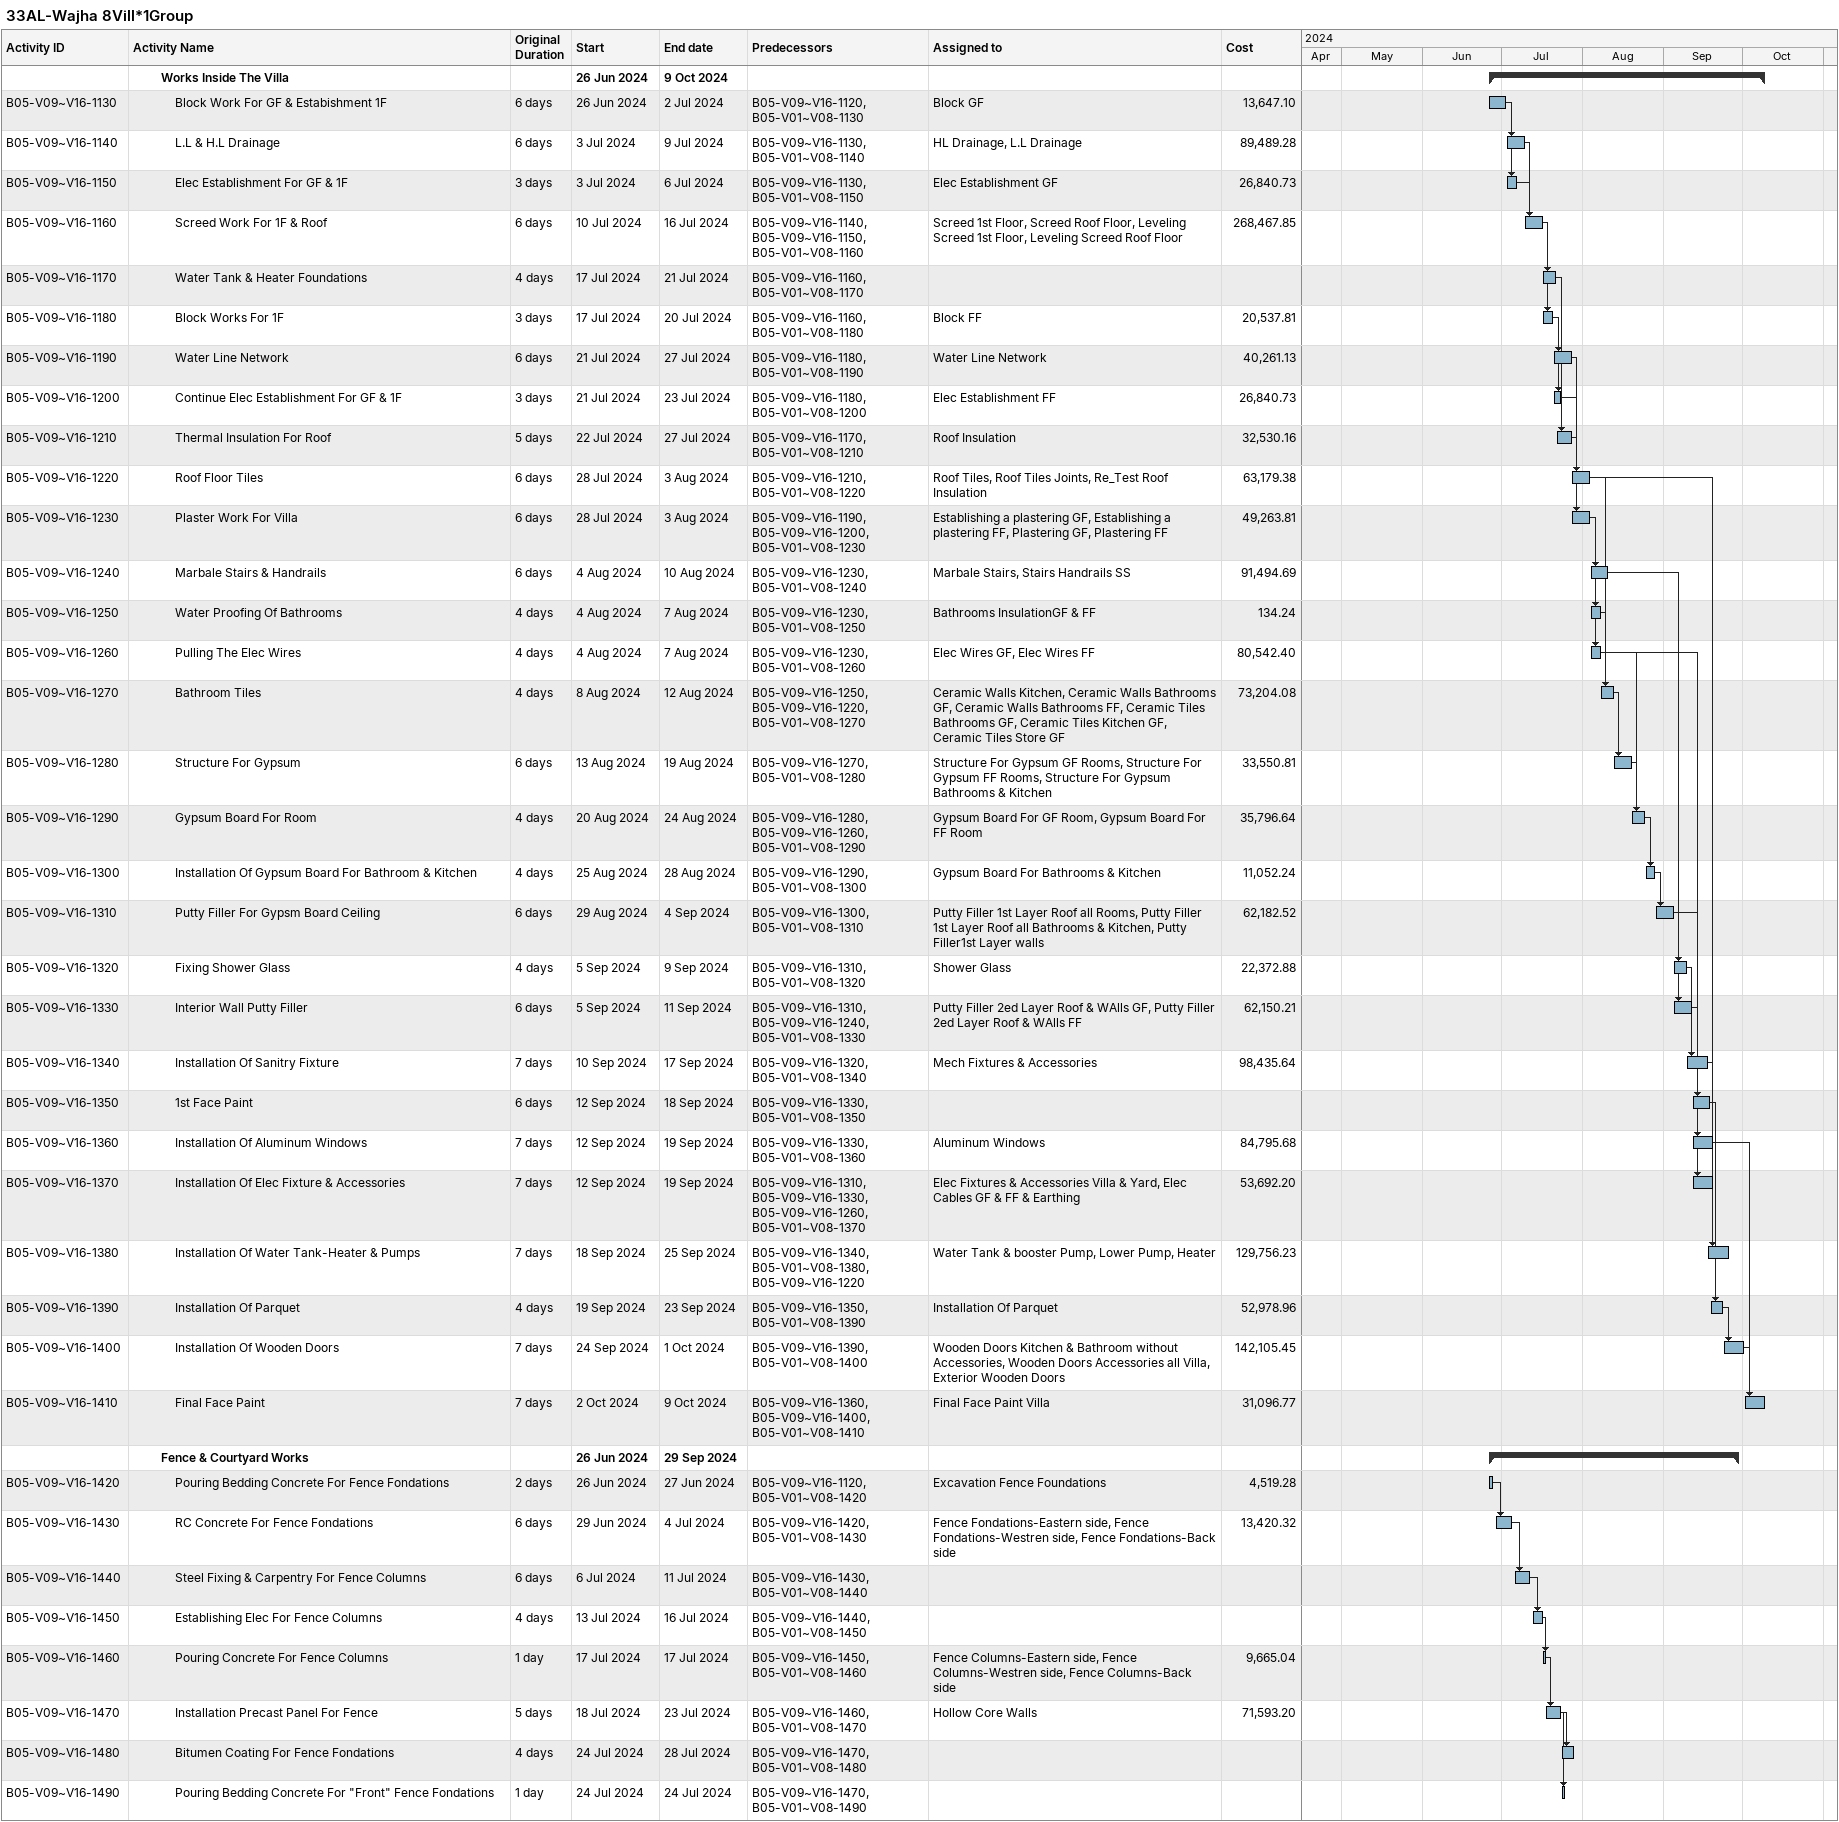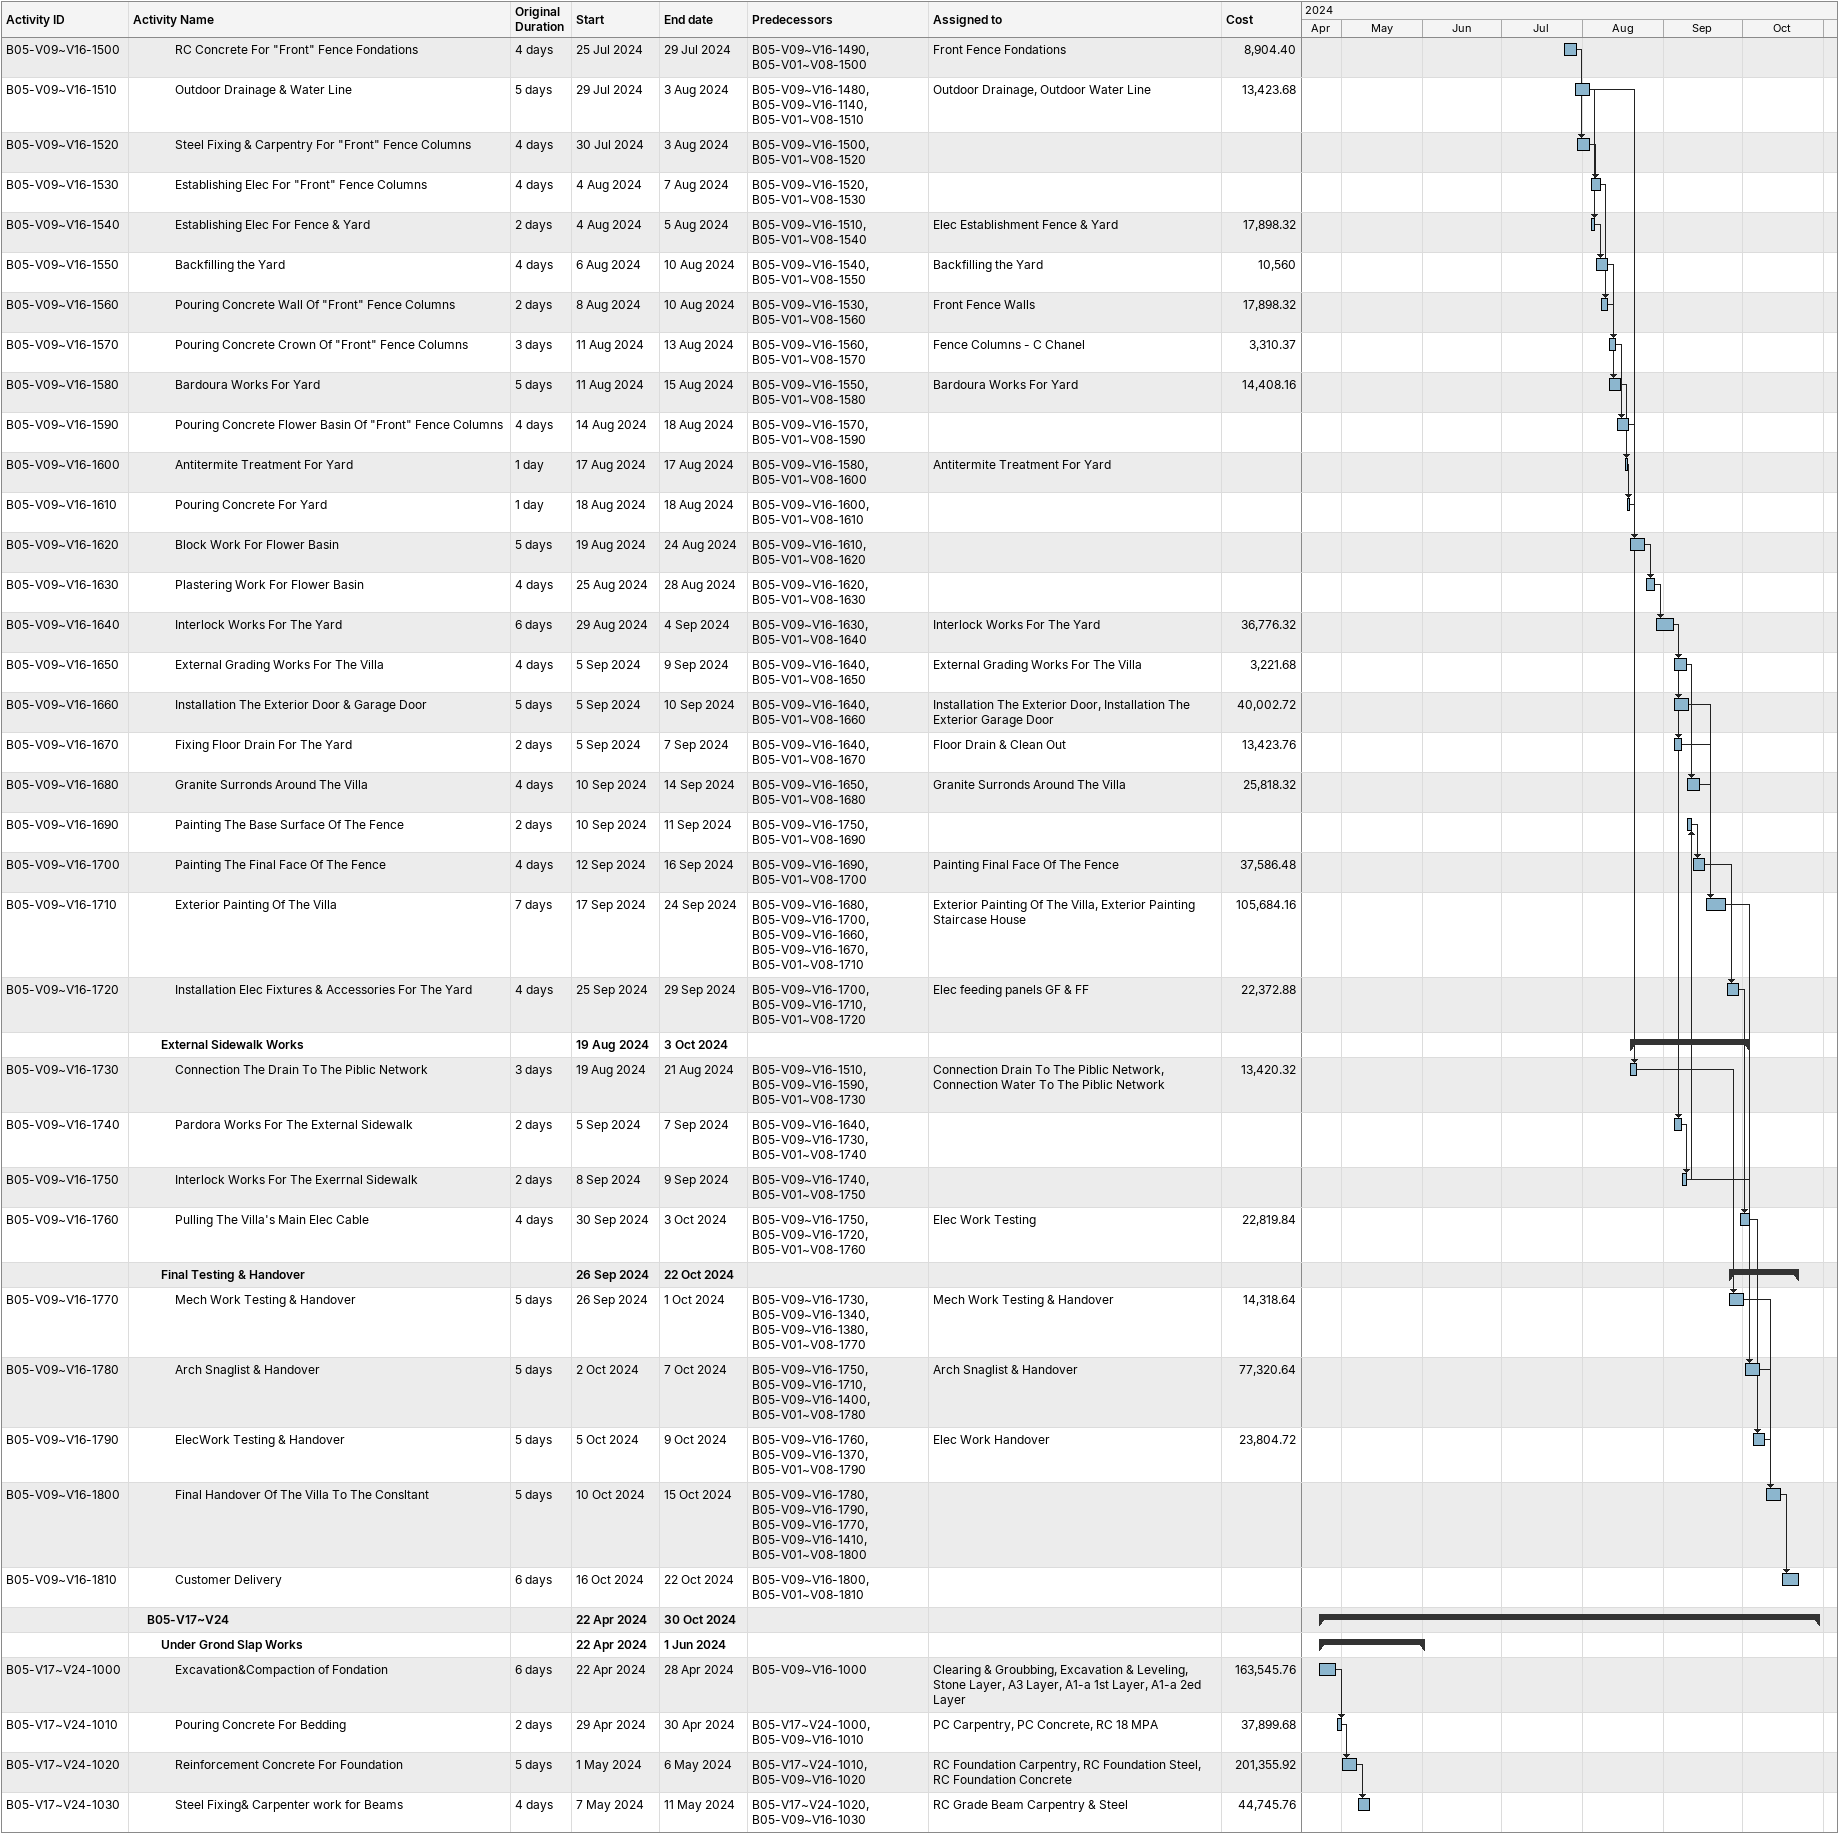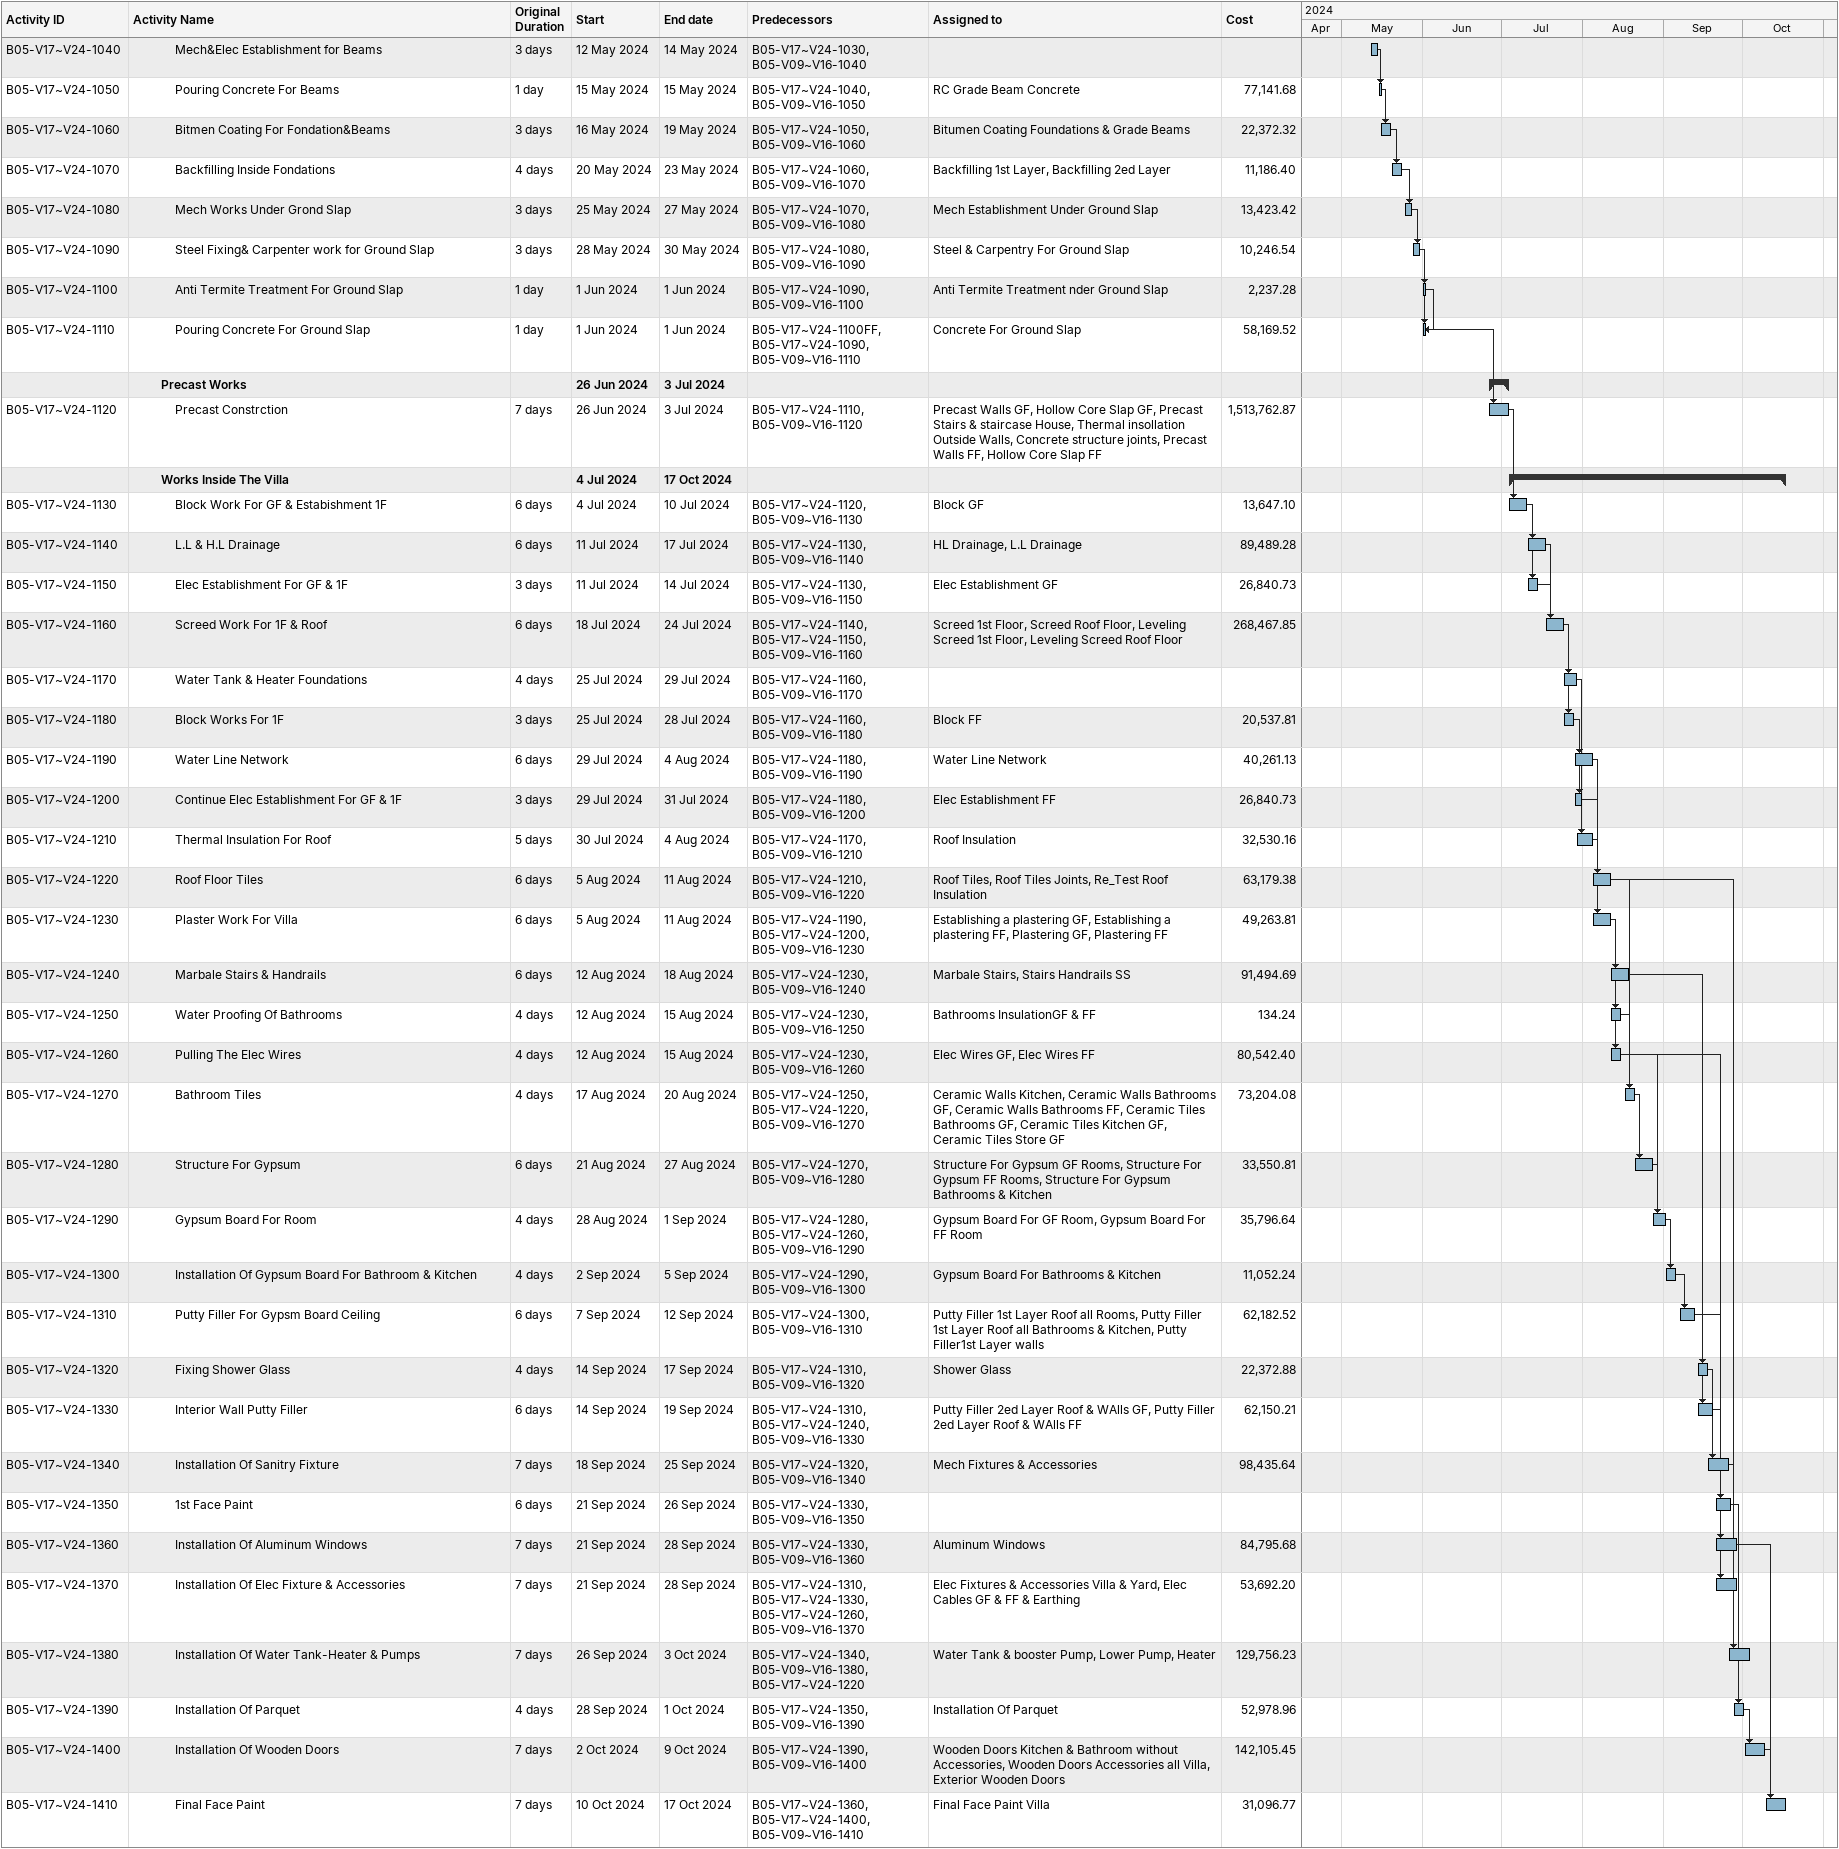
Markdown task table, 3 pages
33AL-Wajha 8Vill*1Group

| ID | Level | Task | Original duration | Start | Finish | Predecessors | Resources | Cost |
|---|---|---|---|---|---|---|---|---|
|  | 3 | **Works Inside The Villa** |  | 2024-06-26 | 2024-10-09 |  |  |  |
| B05-V09~V16-1130 | 4 | Block Work For GF & Estabishment 1F | 6d | 2024-06-26 | 2024-07-02 | B05-V09~V16-1120, B05-V01~V08-1130 | Block GF | 13647.10 |
| B05-V09~V16-1140 | 4 | L.L & H.L Drainage | 6d | 2024-07-03 | 2024-07-09 | B05-V09~V16-1130, B05-V01~V08-1140 | HL Drainage, L.L Drainage | 89489.28 |
| B05-V09~V16-1150 | 4 | Elec Establishment For GF & 1F | 3d | 2024-07-03 | 2024-07-06 | B05-V09~V16-1130, B05-V01~V08-1150 | Elec Establishment GF | 26840.73 |
| B05-V09~V16-1160 | 4 | Screed Work For 1F & Roof | 6d | 2024-07-10 | 2024-07-16 | B05-V09~V16-1140, B05-V09~V16-1150, B05-V01~V08-1160 | Screed 1st Floor, Screed Roof Floor, Leveling Screed 1st Floor, Leveling Screed Roof Floor | 268467.85 |
| B05-V09~V16-1170 | 4 | Water Tank & Heater Foundations | 4d | 2024-07-17 | 2024-07-21 | B05-V09~V16-1160, B05-V01~V08-1170 |  |  |
| B05-V09~V16-1180 | 4 | Block Works For 1F | 3d | 2024-07-17 | 2024-07-20 | B05-V09~V16-1160, B05-V01~V08-1180 | Block FF | 20537.81 |
| B05-V09~V16-1190 | 4 | Water Line Network | 6d | 2024-07-21 | 2024-07-27 | B05-V09~V16-1180, B05-V01~V08-1190 | Water Line Network | 40261.13 |
| B05-V09~V16-1200 | 4 | Continue Elec Establishment For GF & 1F | 3d | 2024-07-21 | 2024-07-23 | B05-V09~V16-1180, B05-V01~V08-1200 | Elec Establishment FF | 26840.73 |
| B05-V09~V16-1210 | 4 | Thermal Insulation For Roof | 5d | 2024-07-22 | 2024-07-27 | B05-V09~V16-1170, B05-V01~V08-1210 | Roof Insulation | 32530.16 |
| B05-V09~V16-1220 | 4 | Roof Floor Tiles | 6d | 2024-07-28 | 2024-08-03 | B05-V09~V16-1210, B05-V01~V08-1220 | Roof Tiles, Roof Tiles Joints, Re_Test Roof Insulation | 63179.38 |
| B05-V09~V16-1230 | 4 | Plaster Work For Villa | 6d | 2024-07-28 | 2024-08-03 | B05-V09~V16-1190, B05-V09~V16-1200, B05-V01~V08-1230 | Establishing a plastering GF, Establishing a plastering FF, Plastering GF, Plastering FF | 49263.81 |
| B05-V09~V16-1240 | 4 | Marbale Stairs & Handrails | 6d | 2024-08-04 | 2024-08-10 | B05-V09~V16-1230, B05-V01~V08-1240 | Marbale Stairs, Stairs Handrails SS | 91494.69 |
| B05-V09~V16-1250 | 4 | Water Proofing Of Bathrooms | 4d | 2024-08-04 | 2024-08-07 | B05-V09~V16-1230, B05-V01~V08-1250 | Bathrooms InsulationGF & FF | 134.24 |
| B05-V09~V16-1260 | 4 | Pulling The Elec Wires | 4d | 2024-08-04 | 2024-08-07 | B05-V09~V16-1230, B05-V01~V08-1260 | Elec Wires GF, Elec Wires FF | 80542.40 |
| B05-V09~V16-1270 | 4 | Bathroom Tiles | 4d | 2024-08-08 | 2024-08-12 | B05-V09~V16-1250, B05-V09~V16-1220, B05-V01~V08-1270 | Ceramic Walls Kitchen, Ceramic Walls Bathrooms GF, Ceramic Walls Bathrooms FF, Ceramic Tiles Bathrooms GF, Ceramic Tiles Kitchen GF, Ceramic Tiles Store GF | 73204.08 |
| B05-V09~V16-1280 | 4 | Structure For Gypsum | 6d | 2024-08-13 | 2024-08-19 | B05-V09~V16-1270, B05-V01~V08-1280 | Structure For Gypsum GF Rooms, Structure For Gypsum FF Rooms, Structure For Gypsum Bathrooms & Kitchen | 33550.81 |
| B05-V09~V16-1290 | 4 | Gypsum Board For Room | 4d | 2024-08-20 | 2024-08-24 | B05-V09~V16-1280, B05-V09~V16-1260, B05-V01~V08-1290 | Gypsum Board For GF Room, Gypsum Board For FF Room | 35796.64 |
| B05-V09~V16-1300 | 4 | Installation Of Gypsum Board For Bathroom & Kitchen | 4d | 2024-08-25 | 2024-08-28 | B05-V09~V16-1290, B05-V01~V08-1300 | Gypsum Board For Bathrooms & Kitchen | 11052.24 |
| B05-V09~V16-1310 | 4 | Putty Filler For Gypsm Board Ceiling | 6d | 2024-08-29 | 2024-09-04 | B05-V09~V16-1300, B05-V01~V08-1310 | Putty Filler 1st Layer Roof all Rooms, Putty Filler 1st Layer Roof all Bathrooms & Kitchen, Putty Filler1st Layer walls | 62182.52 |
| B05-V09~V16-1320 | 4 | Fixing Shower Glass | 4d | 2024-09-05 | 2024-09-09 | B05-V09~V16-1310, B05-V01~V08-1320 | Shower Glass | 22372.88 |
| B05-V09~V16-1330 | 4 | Interior Wall Putty Filler | 6d | 2024-09-05 | 2024-09-11 | B05-V09~V16-1310, B05-V09~V16-1240, B05-V01~V08-1330 | Putty Filler 2ed Layer Roof & WAlls GF, Putty Filler 2ed Layer Roof & WAlls FF | 62150.21 |
| B05-V09~V16-1340 | 4 | Installation Of Sanitry Fixture | 7d | 2024-09-10 | 2024-09-17 | B05-V09~V16-1320, B05-V01~V08-1340 | Mech Fixtures & Accessories | 98435.64 |
| B05-V09~V16-1350 | 4 | 1st Face Paint | 6d | 2024-09-12 | 2024-09-18 | B05-V09~V16-1330, B05-V01~V08-1350 |  |  |
| B05-V09~V16-1360 | 4 | Installation Of Aluminum Windows | 7d | 2024-09-12 | 2024-09-19 | B05-V09~V16-1330, B05-V01~V08-1360 | Aluminum Windows | 84795.68 |
| B05-V09~V16-1370 | 4 | Installation Of Elec Fixture & Accessories | 7d | 2024-09-12 | 2024-09-19 | B05-V09~V16-1310, B05-V09~V16-1330, B05-V09~V16-1260, B05-V01~V08-1370 | Elec Fixtures & Accessories Villa & Yard, Elec Cables GF & FF & Earthing | 53692.20 |
| B05-V09~V16-1380 | 4 | Installation Of Water Tank-Heater & Pumps | 7d | 2024-09-18 | 2024-09-25 | B05-V09~V16-1340, B05-V01~V08-1380, B05-V09~V16-1220 | Water Tank & booster Pump, Lower Pump, Heater | 129756.23 |
| B05-V09~V16-1390 | 4 | Installation Of Parquet | 4d | 2024-09-19 | 2024-09-23 | B05-V09~V16-1350, B05-V01~V08-1390 | Installation Of Parquet | 52978.96 |
| B05-V09~V16-1400 | 4 | Installation Of Wooden Doors | 7d | 2024-09-24 | 2024-10-01 | B05-V09~V16-1390, B05-V01~V08-1400 | Wooden Doors Kitchen & Bathroom without Accessories, Wooden Doors Accessories all Villa, Exterior Wooden Doors | 142105.45 |
| B05-V09~V16-1410 | 4 | Final Face Paint | 7d | 2024-10-02 | 2024-10-09 | B05-V09~V16-1360, B05-V09~V16-1400, B05-V01~V08-1410 | Final Face Paint Villa | 31096.77 |
|  | 3 | **Fence & Courtyard Works** |  | 2024-06-26 | 2024-09-29 |  |  |  |
| B05-V09~V16-1420 | 4 | Pouring Bedding Concrete For Fence Fondations | 2d | 2024-06-26 | 2024-06-27 | B05-V09~V16-1120, B05-V01~V08-1420 | Excavation Fence Foundations | 4519.28 |
| B05-V09~V16-1430 | 4 | RC Concrete For Fence Fondations | 6d | 2024-06-29 | 2024-07-04 | B05-V09~V16-1420, B05-V01~V08-1430 | Fence Fondations-Eastern side, Fence Fondations-Westren side, Fence Fondations-Back side | 13420.32 |
| B05-V09~V16-1440 | 4 | Steel Fixing & Carpentry For Fence Columns | 6d | 2024-07-06 | 2024-07-11 | B05-V09~V16-1430, B05-V01~V08-1440 |  |  |
| B05-V09~V16-1450 | 4 | Establishing Elec For Fence Columns | 4d | 2024-07-13 | 2024-07-16 | B05-V09~V16-1440, B05-V01~V08-1450 |  |  |
| B05-V09~V16-1460 | 4 | Pouring Concrete For Fence Columns | 1d | 2024-07-17 | 2024-07-17 | B05-V09~V16-1450, B05-V01~V08-1460 | Fence Columns-Eastern side, Fence Columns-Westren side, Fence Columns-Back side | 9665.04 |
| B05-V09~V16-1470 | 4 | Installation Precast Panel For Fence | 5d | 2024-07-18 | 2024-07-23 | B05-V09~V16-1460, B05-V01~V08-1470 | Hollow Core Walls | 71593.20 |
| B05-V09~V16-1480 | 4 | Bitumen Coating For Fence Fondations | 4d | 2024-07-24 | 2024-07-28 | B05-V09~V16-1470, B05-V01~V08-1480 |  |  |
| B05-V09~V16-1490 | 4 | Pouring Bedding Concrete For "Front" Fence Fondations | 1d | 2024-07-24 | 2024-07-24 | B05-V09~V16-1470, B05-V01~V08-1490 |  |  |
| B05-V09~V16-1500 | 4 | RC Concrete For "Front" Fence Fondations | 4d | 2024-07-25 | 2024-07-29 | B05-V09~V16-1490, B05-V01~V08-1500 | Front Fence Fondations | 8904.40 |
| B05-V09~V16-1510 | 4 | Outdoor Drainage & Water Line | 5d | 2024-07-29 | 2024-08-03 | B05-V09~V16-1480, B05-V09~V16-1140, B05-V01~V08-1510 | Outdoor Drainage, Outdoor Water Line | 13423.68 |
| B05-V09~V16-1520 | 4 | Steel Fixing & Carpentry For "Front" Fence Columns | 4d | 2024-07-30 | 2024-08-03 | B05-V09~V16-1500, B05-V01~V08-1520 |  |  |
| B05-V09~V16-1530 | 4 | Establishing Elec For "Front" Fence Columns | 4d | 2024-08-04 | 2024-08-07 | B05-V09~V16-1520, B05-V01~V08-1530 |  |  |
| B05-V09~V16-1540 | 4 | Establishing Elec For Fence & Yard | 2d | 2024-08-04 | 2024-08-05 | B05-V09~V16-1510, B05-V01~V08-1540 | Elec Establishment Fence & Yard | 17898.32 |
| B05-V09~V16-1550 | 4 | Backfilling the Yard | 4d | 2024-08-06 | 2024-08-10 | B05-V09~V16-1540, B05-V01~V08-1550 | Backfilling the Yard | 10560 |
| B05-V09~V16-1560 | 4 | Pouring Concrete Wall Of "Front" Fence Columns | 2d | 2024-08-08 | 2024-08-10 | B05-V09~V16-1530, B05-V01~V08-1560 | Front Fence Walls | 17898.32 |
| B05-V09~V16-1570 | 4 | Pouring Concrete Crown Of "Front" Fence Columns | 3d | 2024-08-11 | 2024-08-13 | B05-V09~V16-1560, B05-V01~V08-1570 | Fence Columns - C Chanel | 3310.37 |
| B05-V09~V16-1580 | 4 | Bardoura Works For Yard | 5d | 2024-08-11 | 2024-08-15 | B05-V09~V16-1550, B05-V01~V08-1580 | Bardoura Works For Yard | 14408.16 |
| B05-V09~V16-1590 | 4 | Pouring Concrete Flower Basin Of "Front" Fence Columns | 4d | 2024-08-14 | 2024-08-18 | B05-V09~V16-1570, B05-V01~V08-1590 |  |  |
| B05-V09~V16-1600 | 4 | Antitermite Treatment For Yard | 1d | 2024-08-17 | 2024-08-17 | B05-V09~V16-1580, B05-V01~V08-1600 | Antitermite Treatment For Yard |  |
| B05-V09~V16-1610 | 4 | Pouring Concrete For Yard | 1d | 2024-08-18 | 2024-08-18 | B05-V09~V16-1600, B05-V01~V08-1610 |  |  |
| B05-V09~V16-1620 | 4 | Block Work For Flower Basin | 5d | 2024-08-19 | 2024-08-24 | B05-V09~V16-1610, B05-V01~V08-1620 |  |  |
| B05-V09~V16-1630 | 4 | Plastering Work For Flower Basin | 4d | 2024-08-25 | 2024-08-28 | B05-V09~V16-1620, B05-V01~V08-1630 |  |  |
| B05-V09~V16-1640 | 4 | Interlock Works For The Yard | 6d | 2024-08-29 | 2024-09-04 | B05-V09~V16-1630, B05-V01~V08-1640 | Interlock Works For The Yard | 36776.32 |
| B05-V09~V16-1650 | 4 | External Grading Works For The Villa | 4d | 2024-09-05 | 2024-09-09 | B05-V09~V16-1640, B05-V01~V08-1650 | External Grading Works For The Villa | 3221.68 |
| B05-V09~V16-1660 | 4 | Installation The Exterior Door & Garage Door | 5d | 2024-09-05 | 2024-09-10 | B05-V09~V16-1640, B05-V01~V08-1660 | Installation The Exterior Door, Installation The Exterior Garage Door | 40002.72 |
| B05-V09~V16-1670 | 4 | Fixing Floor Drain For The Yard | 2d | 2024-09-05 | 2024-09-07 | B05-V09~V16-1640, B05-V01~V08-1670 | Floor Drain & Clean Out | 13423.76 |
| B05-V09~V16-1680 | 4 | Granite Surronds Around The Villa | 4d | 2024-09-10 | 2024-09-14 | B05-V09~V16-1650, B05-V01~V08-1680 | Granite Surronds Around The Villa | 25818.32 |
| B05-V09~V16-1690 | 4 | Painting The Base Surface Of The Fence | 2d | 2024-09-10 | 2024-09-11 | B05-V09~V16-1750, B05-V01~V08-1690 |  |  |
| B05-V09~V16-1700 | 4 | Painting The Final Face Of The Fence | 4d | 2024-09-12 | 2024-09-16 | B05-V09~V16-1690, B05-V01~V08-1700 | Painting Final Face Of The Fence | 37586.48 |
| B05-V09~V16-1710 | 4 | Exterior Painting Of The Villa | 7d | 2024-09-17 | 2024-09-24 | B05-V09~V16-1680, B05-V09~V16-1700, B05-V09~V16-1660, B05-V09~V16-1670, B05-V01~V08-1710 | Exterior Painting Of The Villa, Exterior Painting Staircase House | 105684.16 |
| B05-V09~V16-1720 | 4 | Installation Elec Fixtures & Accessories For The Yard | 4d | 2024-09-25 | 2024-09-29 | B05-V09~V16-1700, B05-V09~V16-1710, B05-V01~V08-1720 | Elec feeding panels GF & FF | 22372.88 |
|  | 3 | **External Sidewalk Works** |  | 2024-08-19 | 2024-10-03 |  |  |  |
| B05-V09~V16-1730 | 4 | Connection The Drain To The Piblic Network | 3d | 2024-08-19 | 2024-08-21 | B05-V09~V16-1510, B05-V09~V16-1590, B05-V01~V08-1730 | Connection Drain To The Piblic Network, Connection Water To The Piblic Network | 13420.32 |
| B05-V09~V16-1740 | 4 | Pardora Works For The External Sidewalk | 2d | 2024-09-05 | 2024-09-07 | B05-V09~V16-1640, B05-V09~V16-1730, B05-V01~V08-1740 |  |  |
| B05-V09~V16-1750 | 4 | Interlock Works For The Exerrnal Sidewalk | 2d | 2024-09-08 | 2024-09-09 | B05-V09~V16-1740, B05-V01~V08-1750 |  |  |
| B05-V09~V16-1760 | 4 | Pulling The Villa's Main Elec Cable | 4d | 2024-09-30 | 2024-10-03 | B05-V09~V16-1750, B05-V09~V16-1720, B05-V01~V08-1760 | Elec Work Testing | 22819.84 |
|  | 3 | **Final Testing & Handover** |  | 2024-09-26 | 2024-10-22 |  |  |  |
| B05-V09~V16-1770 | 4 | Mech Work Testing & Handover | 5d | 2024-09-26 | 2024-10-01 | B05-V09~V16-1730, B05-V09~V16-1340, B05-V09~V16-1380, B05-V01~V08-1770 | Mech Work Testing & Handover | 14318.64 |
| B05-V09~V16-1780 | 4 | Arch Snaglist & Handover | 5d | 2024-10-02 | 2024-10-07 | B05-V09~V16-1750, B05-V09~V16-1710, B05-V09~V16-1400, B05-V01~V08-1780 | Arch Snaglist & Handover | 77320.64 |
| B05-V09~V16-1790 | 4 | ElecWork Testing & Handover | 5d | 2024-10-05 | 2024-10-09 | B05-V09~V16-1760, B05-V09~V16-1370, B05-V01~V08-1790 | Elec Work Handover | 23804.72 |
| B05-V09~V16-1800 | 4 | Final Handover Of The Villa To The Consltant | 5d | 2024-10-10 | 2024-10-15 | B05-V09~V16-1780, B05-V09~V16-1790, B05-V09~V16-1770, B05-V09~V16-1410, B05-V01~V08-1800 |  |  |
| B05-V09~V16-1810 | 4 | Customer Delivery | 6d | 2024-10-16 | 2024-10-22 | B05-V09~V16-1800, B05-V01~V08-1810 |  |  |
|  | 2 | **B05-V17~V24** |  | 2024-04-22 | 2024-10-30 |  |  |  |
|  | 3 | **Under Grond Slap Works** |  | 2024-04-22 | 2024-06-01 |  |  |  |
| B05-V17~V24-1000 | 4 | Excavation&Compaction of Fondation | 6d | 2024-04-22 | 2024-04-28 | B05-V09~V16-1000 | Clearing & Groubbing, Excavation & Leveling, Stone Layer, A3 Layer, A1-a 1st Layer, A1-a 2ed Layer | 163545.76 |
| B05-V17~V24-1010 | 4 | Pouring Concrete For Bedding | 2d | 2024-04-29 | 2024-04-30 | B05-V17~V24-1000, B05-V09~V16-1010 | PC Carpentry, PC Concrete, RC 18 MPA | 37899.68 |
| B05-V17~V24-1020 | 4 | Reinforcement Concrete For Foundation | 5d | 2024-05-01 | 2024-05-06 | B05-V17~V24-1010, B05-V09~V16-1020 | RC Foundation Carpentry, RC Foundation Steel, RC Foundation Concrete | 201355.92 |
| B05-V17~V24-1030 | 4 | Steel Fixing& Carpenter work for Beams | 4d | 2024-05-07 | 2024-05-11 | B05-V17~V24-1020, B05-V09~V16-1030 | RC Grade Beam Carpentry & Steel | 44745.76 |
| B05-V17~V24-1040 | 4 | Mech&Elec Establishment for Beams | 3d | 2024-05-12 | 2024-05-14 | B05-V17~V24-1030, B05-V09~V16-1040 |  |  |
| B05-V17~V24-1050 | 4 | Pouring Concrete For Beams | 1d | 2024-05-15 | 2024-05-15 | B05-V17~V24-1040, B05-V09~V16-1050 | RC Grade Beam Concrete | 77141.68 |
| B05-V17~V24-1060 | 4 | Bitmen Coating For Fondation&Beams | 3d | 2024-05-16 | 2024-05-19 | B05-V17~V24-1050, B05-V09~V16-1060 | Bitumen Coating Foundations & Grade Beams | 22372.32 |
| B05-V17~V24-1070 | 4 | Backfilling Inside Fondations | 4d | 2024-05-20 | 2024-05-23 | B05-V17~V24-1060, B05-V09~V16-1070 | Backfilling 1st Layer, Backfilling 2ed Layer | 11186.40 |
| B05-V17~V24-1080 | 4 | Mech Works Under Grond Slap | 3d | 2024-05-25 | 2024-05-27 | B05-V17~V24-1070, B05-V09~V16-1080 | Mech Establishment Under Ground Slap | 13423.42 |
| B05-V17~V24-1090 | 4 | Steel Fixing& Carpenter work for Ground Slap | 3d | 2024-05-28 | 2024-05-30 | B05-V17~V24-1080, B05-V09~V16-1090 | Steel & Carpentry For Ground Slap | 10246.54 |
| B05-V17~V24-1100 | 4 | Anti Termite Treatment For Ground Slap | 1d | 2024-06-01 | 2024-06-01 | B05-V17~V24-1090, B05-V09~V16-1100 | Anti Termite Treatment nder Ground Slap | 2237.28 |
| B05-V17~V24-1110 | 4 | Pouring Concrete For Ground Slap | 1d | 2024-06-01 | 2024-06-01 | B05-V17~V24-1100FF, B05-V17~V24-1090, B05-V09~V16-1110 | Concrete For Ground Slap | 58169.52 |
|  | 3 | **Precast Works** |  | 2024-06-26 | 2024-07-03 |  |  |  |
| B05-V17~V24-1120 | 4 | Precast Constrction | 7d | 2024-06-26 | 2024-07-03 | B05-V17~V24-1110, B05-V09~V16-1120 | Precast Walls GF, Hollow Core Slap GF, Precast Stairs & staircase House, Thermal insollation Outside Walls, Concrete structure joints, Precast Walls FF, Hollow Core Slap FF | 1513762.87 |
|  | 3 | **Works Inside The Villa** |  | 2024-07-04 | 2024-10-17 |  |  |  |
| B05-V17~V24-1130 | 4 | Block Work For GF & Estabishment 1F | 6d | 2024-07-04 | 2024-07-10 | B05-V17~V24-1120, B05-V09~V16-1130 | Block GF | 13647.10 |
| B05-V17~V24-1140 | 4 | L.L & H.L Drainage | 6d | 2024-07-11 | 2024-07-17 | B05-V17~V24-1130, B05-V09~V16-1140 | HL Drainage, L.L Drainage | 89489.28 |
| B05-V17~V24-1150 | 4 | Elec Establishment For GF & 1F | 3d | 2024-07-11 | 2024-07-14 | B05-V17~V24-1130, B05-V09~V16-1150 | Elec Establishment GF | 26840.73 |
| B05-V17~V24-1160 | 4 | Screed Work For 1F & Roof | 6d | 2024-07-18 | 2024-07-24 | B05-V17~V24-1140, B05-V17~V24-1150, B05-V09~V16-1160 | Screed 1st Floor, Screed Roof Floor, Leveling Screed 1st Floor, Leveling Screed Roof Floor | 268467.85 |
| B05-V17~V24-1170 | 4 | Water Tank & Heater Foundations | 4d | 2024-07-25 | 2024-07-29 | B05-V17~V24-1160, B05-V09~V16-1170 |  |  |
| B05-V17~V24-1180 | 4 | Block Works For 1F | 3d | 2024-07-25 | 2024-07-28 | B05-V17~V24-1160, B05-V09~V16-1180 | Block FF | 20537.81 |
| B05-V17~V24-1190 | 4 | Water Line Network | 6d | 2024-07-29 | 2024-08-04 | B05-V17~V24-1180, B05-V09~V16-1190 | Water Line Network | 40261.13 |
| B05-V17~V24-1200 | 4 | Continue Elec Establishment For GF & 1F | 3d | 2024-07-29 | 2024-07-31 | B05-V17~V24-1180, B05-V09~V16-1200 | Elec Establishment FF | 26840.73 |
| B05-V17~V24-1210 | 4 | Thermal Insulation For Roof | 5d | 2024-07-30 | 2024-08-04 | B05-V17~V24-1170, B05-V09~V16-1210 | Roof Insulation | 32530.16 |
| B05-V17~V24-1220 | 4 | Roof Floor Tiles | 6d | 2024-08-05 | 2024-08-11 | B05-V17~V24-1210, B05-V09~V16-1220 | Roof Tiles, Roof Tiles Joints, Re_Test Roof Insulation | 63179.38 |
| B05-V17~V24-1230 | 4 | Plaster Work For Villa | 6d | 2024-08-05 | 2024-08-11 | B05-V17~V24-1190, B05-V17~V24-1200, B05-V09~V16-1230 | Establishing a plastering GF, Establishing a plastering FF, Plastering GF, Plastering FF | 49263.81 |
| B05-V17~V24-1240 | 4 | Marbale Stairs & Handrails | 6d | 2024-08-12 | 2024-08-18 | B05-V17~V24-1230, B05-V09~V16-1240 | Marbale Stairs, Stairs Handrails SS | 91494.69 |
| B05-V17~V24-1250 | 4 | Water Proofing Of Bathrooms | 4d | 2024-08-12 | 2024-08-15 | B05-V17~V24-1230, B05-V09~V16-1250 | Bathrooms InsulationGF & FF | 134.24 |
| B05-V17~V24-1260 | 4 | Pulling The Elec Wires | 4d | 2024-08-12 | 2024-08-15 | B05-V17~V24-1230, B05-V09~V16-1260 | Elec Wires GF, Elec Wires FF | 80542.40 |
| B05-V17~V24-1270 | 4 | Bathroom Tiles | 4d | 2024-08-17 | 2024-08-20 | B05-V17~V24-1250, B05-V17~V24-1220, B05-V09~V16-1270 | Ceramic Walls Kitchen, Ceramic Walls Bathrooms GF, Ceramic Walls Bathrooms FF, Ceramic Tiles Bathrooms GF, Ceramic Tiles Kitchen GF, Ceramic Tiles Store GF | 73204.08 |
| B05-V17~V24-1280 | 4 | Structure For Gypsum | 6d | 2024-08-21 | 2024-08-27 | B05-V17~V24-1270, B05-V09~V16-1280 | Structure For Gypsum GF Rooms, Structure For Gypsum FF Rooms, Structure For Gypsum Bathrooms & Kitchen | 33550.81 |
| B05-V17~V24-1290 | 4 | Gypsum Board For Room | 4d | 2024-08-28 | 2024-09-01 | B05-V17~V24-1280, B05-V17~V24-1260, B05-V09~V16-1290 | Gypsum Board For GF Room, Gypsum Board For FF Room | 35796.64 |
| B05-V17~V24-1300 | 4 | Installation Of Gypsum Board For Bathroom & Kitchen | 4d | 2024-09-02 | 2024-09-05 | B05-V17~V24-1290, B05-V09~V16-1300 | Gypsum Board For Bathrooms & Kitchen | 11052.24 |
| B05-V17~V24-1310 | 4 | Putty Filler For Gypsm Board Ceiling | 6d | 2024-09-07 | 2024-09-12 | B05-V17~V24-1300, B05-V09~V16-1310 | Putty Filler 1st Layer Roof all Rooms, Putty Filler 1st Layer Roof all Bathrooms & Kitchen, Putty Filler1st Layer walls | 62182.52 |
| B05-V17~V24-1320 | 4 | Fixing Shower Glass | 4d | 2024-09-14 | 2024-09-17 | B05-V17~V24-1310, B05-V09~V16-1320 | Shower Glass | 22372.88 |
| B05-V17~V24-1330 | 4 | Interior Wall Putty Filler | 6d | 2024-09-14 | 2024-09-19 | B05-V17~V24-1310, B05-V17~V24-1240, B05-V09~V16-1330 | Putty Filler 2ed Layer Roof & WAlls GF, Putty Filler 2ed Layer Roof & WAlls FF | 62150.21 |
| B05-V17~V24-1340 | 4 | Installation Of Sanitry Fixture | 7d | 2024-09-18 | 2024-09-25 | B05-V17~V24-1320, B05-V09~V16-1340 | Mech Fixtures & Accessories | 98435.64 |
| B05-V17~V24-1350 | 4 | 1st Face Paint | 6d | 2024-09-21 | 2024-09-26 | B05-V17~V24-1330, B05-V09~V16-1350 |  |  |
| B05-V17~V24-1360 | 4 | Installation Of Aluminum Windows | 7d | 2024-09-21 | 2024-09-28 | B05-V17~V24-1330, B05-V09~V16-1360 | Aluminum Windows | 84795.68 |
| B05-V17~V24-1370 | 4 | Installation Of Elec Fixture & Accessories | 7d | 2024-09-21 | 2024-09-28 | B05-V17~V24-1310, B05-V17~V24-1330, B05-V17~V24-1260, B05-V09~V16-1370 | Elec Fixtures & Accessories Villa & Yard, Elec Cables GF & FF & Earthing | 53692.20 |
| B05-V17~V24-1380 | 4 | Installation Of Water Tank-Heater & Pumps | 7d | 2024-09-26 | 2024-10-03 | B05-V17~V24-1340, B05-V09~V16-1380, B05-V17~V24-1220 | Water Tank & booster Pump, Lower Pump, Heater | 129756.23 |
| B05-V17~V24-1390 | 4 | Installation Of Parquet | 4d | 2024-09-28 | 2024-10-01 | B05-V17~V24-1350, B05-V09~V16-1390 | Installation Of Parquet | 52978.96 |
| B05-V17~V24-1400 | 4 | Installation Of Wooden Doors | 7d | 2024-10-02 | 2024-10-09 | B05-V17~V24-1390, B05-V09~V16-1400 | Wooden Doors Kitchen & Bathroom without Accessories, Wooden Doors Accessories all Villa, Exterior Wooden Doors | 142105.45 |
| B05-V17~V24-1410 | 4 | Final Face Paint | 7d | 2024-10-10 | 2024-10-17 | B05-V17~V24-1360, B05-V17~V24-1400, B05-V09~V16-1410 | Final Face Paint Villa | 31096.77 |
